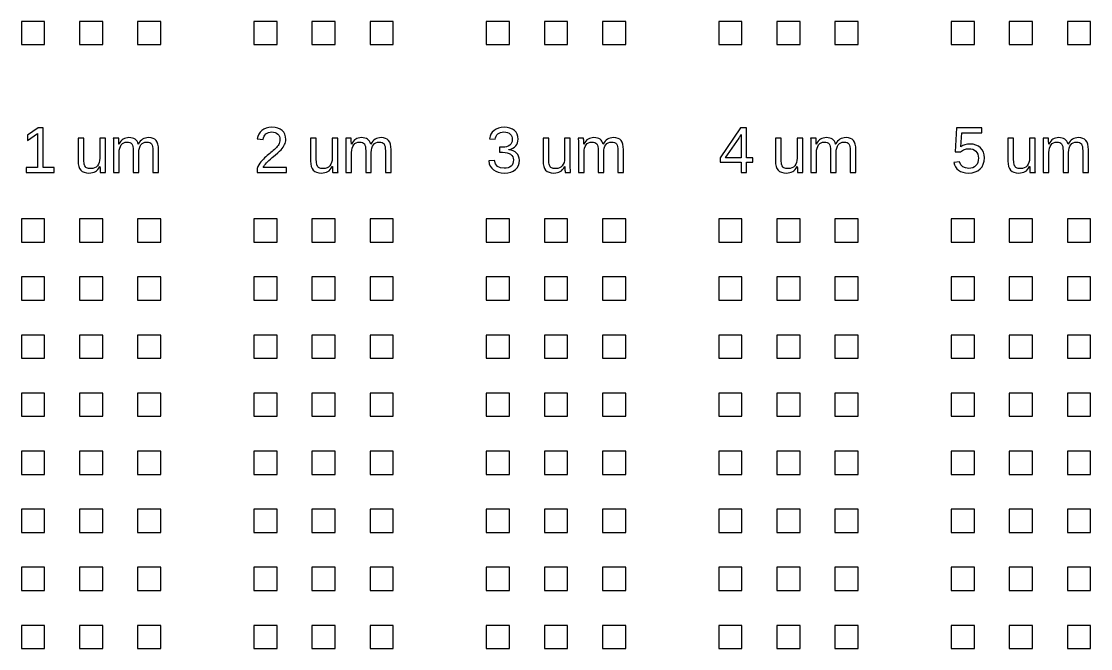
# Model space of a CAD drawing. Extents: x -5117 to 5117, y -2981 to 8396.
# Drawn here: x 95 to 2285, y 4231 to 5516 of the extents above; entities that cross this region are included whole.
import ezdxf

# ---------------------------------------------------------------- set-up
doc = ezdxf.new("R2010")
doc.units = 0
doc.layers.get('0').update_dxf_attribs({"linetype": 'CONTINUOUS'})

msp = doc.modelspace()

# ---------------------------------------------------------------- linework, layer by layer
at = {"color": 7}
for points in [[(142.808577, 5516.477165), (95.205718, 5516.477165), (95.205718, 5468.874306), (142.808577, 5468.874306)], [(261.815725, 5516.477165), (214.212866, 5516.477165), (214.212866, 5468.874306), (261.815725, 5468.874306)], [(380.822873, 5516.477165), (333.220014, 5516.477165), (333.220014, 5468.874306), (380.822873, 5468.874306)], [(618.837169, 5516.477165), (571.23431, 5516.477165), (571.23431, 5468.874306), (618.837169, 5468.874306)], [(737.844317, 5516.477165), (690.241457, 5516.477165), (690.241457, 5468.874306), (737.844317, 5468.874306)], [(856.851464, 5516.477165), (809.248605, 5516.477165), (809.248605, 5468.874306), (856.851464, 5468.874306)], [(1094.86576, 5516.477165), (1047.262901, 5516.477165), (1047.262901, 5468.874306), (1094.86576, 5468.874306)], [(1213.872908, 5516.477165), (1166.270049, 5516.477165), (1166.270049, 5468.874306), (1213.872908, 5468.874306)], [(1332.880056, 5516.477165), (1285.277197, 5516.477165), (1285.277197, 5468.874306), (1332.880056, 5468.874306)], [(1570.894351, 5516.477165), (1523.291492, 5516.477165), (1523.291492, 5468.874306), (1570.894351, 5468.874306)], [(1689.901499, 5516.477165), (1642.29864, 5516.477165), (1642.29864, 5468.874306), (1689.901499, 5468.874306)], [(1808.908647, 5516.477165), (1761.305788, 5516.477165), (1761.305788, 5468.874306), (1808.908647, 5468.874306)], [(2046.922943, 5516.477165), (1999.320084, 5516.477165), (1999.320084, 5468.874306), (2046.922943, 5468.874306)], [(2165.930091, 5516.477165), (2118.327232, 5516.477165), (2118.327232, 5468.874306), (2165.930091, 5468.874306)], [(2284.937238, 5516.477165), (2237.334379, 5516.477165), (2237.334379, 5468.874306), (2284.937238, 5468.874306)], [(638.128227, 5216.936174), (590.670557, 5216.936174), (591.791604, 5219.221112), (593.21969, 5221.553652), (594.954814, 5223.909993), (596.996977, 5226.337739), (599.38188, 5228.836889), (602.147606, 5231.502649), (605.289395, 5234.311218), (608.814387, 5237.286397), (615.017039, 5242.403704), (620.129586, 5246.806968), (624.152028, 5250.519991), (627.086744, 5253.49517), (629.328839, 5256.089526), (631.275796, 5258.707683), (632.927615, 5261.32584), (634.286677, 5263.943998), (635.34584, 5266.562155), (636.102726, 5269.180312), (636.554953, 5271.822271), (636.707282, 5274.46423), (636.245534, 5280.105168), (634.857911, 5285.055866), (632.549172, 5289.316322), (629.314558, 5292.910337), (625.220712, 5295.742708), (620.331899, 5297.765829), (614.645737, 5298.979702), (608.166988, 5299.384326), (602.188069, 5298.979702), (596.780384, 5297.765829), (591.939173, 5295.766509), (587.666817, 5292.934139), (584.096602, 5289.435329), (581.364198, 5285.365284), (579.464844, 5280.747807), (578.40092, 5275.559095), (590.282594, 5274.46423), (590.949034, 5277.915437), (592.115304, 5280.938218), (593.774263, 5283.580177), (595.930673, 5285.79371), (598.501227, 5287.555016), (601.395481, 5288.816492), (604.618195, 5289.578137), (608.166988, 5289.839953), (611.86097, 5289.578137), (615.124146, 5288.79269), (617.961276, 5287.507413), (620.369981, 5285.698504), (622.293136, 5283.437369), (623.664099, 5280.724006), (624.487628, 5277.606018), (624.761345, 5274.083407), (624.601875, 5271.370044), (624.123466, 5268.823291), (623.326118, 5266.395545), (622.212211, 5264.134409), (620.836489, 5261.968479), (619.265594, 5259.850152), (617.494768, 5257.779427), (615.52877, 5255.732505), (613.400922, 5253.733184), (611.146927, 5251.733864), (608.766784, 5249.734544), (606.262874, 5247.735224), (603.689939, 5245.688301), (601.105104, 5243.569974), (598.508368, 5241.356441), (595.899731, 5239.047702), (593.314896, 5236.643758), (590.789564, 5234.097005), (588.326116, 5231.407443), (585.924552, 5228.598875), (583.641995, 5225.599895), (581.540329, 5222.3629), (579.621933, 5218.935494), (577.884429, 5215.270074), (577.884429, 5207.058581), (638.128227, 5207.058581)], [(1091.128936, 5206.20173), (1097.272085, 5207.487007), (1102.558382, 5209.652937), (1106.987828, 5212.675718), (1110.491399, 5216.483947), (1112.992929, 5221.006219), (1114.494799, 5226.242533), (1114.994629, 5232.169089), (1114.639988, 5236.358141), (1113.576064, 5240.142568), (1111.800477, 5243.569974), (1109.313228, 5246.640358), (1106.19048, 5249.210913), (1102.501259, 5251.234034), (1098.247943, 5252.638319), (1093.430534, 5253.49517), (1093.430534, 5253.733184), (1097.802857, 5254.923256), (1101.620606, 5256.565555), (1104.888542, 5258.636279), (1107.601905, 5261.135429), (1109.734513, 5264.063005), (1111.257805, 5267.395205), (1112.17178, 5271.155831), (1112.476438, 5275.29728), (1112.002789, 5280.676403), (1110.579464, 5285.412887), (1108.208842, 5289.530534), (1104.890922, 5293.029345), (1100.716151, 5295.814112), (1095.777355, 5297.813432), (1090.076912, 5299.003503), (1083.614824, 5299.384326), (1077.635905, 5299.003503), (1072.22584, 5297.837233), (1067.38701, 5295.861715), (1063.114653, 5293.12455), (1059.544439, 5289.697144), (1056.812035, 5285.6271), (1054.91268, 5280.96202), (1053.848757, 5275.701904), (1065.535258, 5274.79745), (1066.170757, 5278.177253), (1067.303705, 5281.152431), (1068.931722, 5283.722986), (1071.05719, 5285.888916), (1073.613464, 5287.62642), (1076.536279, 5288.840293), (1079.828017, 5289.578137), (1083.486297, 5289.839953), (1087.453995, 5289.578137), (1090.902822, 5288.768889), (1093.830398, 5287.45981), (1096.239103, 5285.603299), (1098.117035, 5283.29456), (1099.459436, 5280.604998), (1100.263924, 5277.534614), (1100.53288, 5274.083407), (1100.204421, 5270.608398), (1099.216661, 5267.514212), (1097.571983, 5264.848452), (1095.270384, 5262.563515), (1092.36899, 5260.730805), (1088.934444, 5259.421726), (1084.961985, 5258.66008), (1080.451614, 5258.398265), (1074.122814, 5258.398265), (1074.122814, 5248.306458), (1080.70867, 5248.306458), (1085.783135, 5248.068444), (1090.224481, 5247.282997), (1094.03271, 5245.973918), (1097.207821, 5244.16501), (1099.706971, 5241.856271), (1101.492078, 5239.16671), (1102.563142, 5236.072524), (1102.920164, 5232.573714), (1102.608365, 5228.575073), (1101.670589, 5225.100065), (1100.106835, 5222.148687), (1097.917103, 5219.720942), (1095.179939, 5217.816827), (1091.969126, 5216.460146), (1088.287045, 5215.650897), (1084.131315, 5215.389081), (1076.331587, 5216.388741), (1070.426452, 5219.435324), (1066.420672, 5224.457426), (1064.309485, 5231.526451), (1052.299283, 5230.431585), (1053.491735, 5224.69544), (1055.519617, 5219.720942), (1058.382929, 5215.484287), (1062.081671, 5212.009278), (1066.546819, 5209.272114), (1071.709349, 5207.320397), (1077.571641, 5206.154127), (1084.131315, 5205.773304)], [(162.292666, 5216.936174), (140.145673, 5216.936174), (140.145673, 5298.027645), (129.427176, 5298.027645), (107.925678, 5283.246957), (107.925678, 5272.274498), (128.458696, 5286.936179), (128.458696, 5216.936174), (105.278483, 5216.936174), (105.278483, 5207.058581), (162.292666, 5207.058581)], [(295.442385, 5247.544813), (295.713721, 5252.424106), (296.52297, 5256.708363), (297.874891, 5260.421386), (299.769485, 5263.563175), (302.125826, 5266.038524), (304.870131, 5267.823631), (308.000019, 5268.894695), (311.520251, 5269.227915), (314.857211, 5268.989901), (317.637218, 5268.275858), (319.860272, 5267.061985), (321.528752, 5265.372083), (322.742625, 5263.039543), (323.611377, 5259.921556), (324.130248, 5256.018122), (324.303998, 5251.353041), (324.303998, 5207.058581), (335.797709, 5207.058581), (335.797709, 5247.544813), (336.061905, 5252.447907), (336.854492, 5256.755966), (338.177852, 5260.468989), (340.027223, 5263.586976), (342.352622, 5266.062325), (345.104068, 5267.823631), (348.276798, 5268.894695), (351.875574, 5269.227915), (355.212535, 5268.989901), (357.992542, 5268.275858), (360.217976, 5267.061985), (361.884076, 5265.372083), (363.097948, 5263.039543), (363.966701, 5259.921556), (364.485572, 5256.018122), (364.659322, 5251.353041), (364.659322, 5207.058581), (376.153033, 5207.058581), (376.153033, 5253.614177), (375.853135, 5259.707343), (374.95106, 5264.872253), (373.44681, 5269.132709), (371.342764, 5272.464909), (368.577038, 5274.987861), (365.087748, 5276.772968), (360.877275, 5277.844033), (355.943239, 5278.224855), (352.430148, 5278.010643), (349.188393, 5277.439408), (346.215594, 5276.46355), (343.514132, 5275.106868), (341.041164, 5273.321761), (338.760987, 5271.036824), (336.666461, 5268.252056), (334.764727, 5264.967459), (334.571935, 5264.967459), (333.49135, 5268.204454), (332.060884, 5270.941618), (330.278157, 5273.226555), (328.145549, 5275.059265), (325.629738, 5276.439748), (322.697402, 5277.415607), (319.350921, 5278.010643), (315.587915, 5278.224855), (312.234293, 5278.034444), (309.147248, 5277.487011), (306.326779, 5276.582557), (303.770505, 5275.29728), (301.418924, 5273.583577), (299.203011, 5271.274838), (297.125146, 5268.418666), (295.182949, 5264.967459), (294.990158, 5264.967459), (294.928274, 5267.323801), (294.86877, 5269.251716), (294.814027, 5270.798809), (294.764044, 5271.917477), (294.718821, 5272.821931), (294.675979, 5273.654981), (294.637897, 5274.440428), (294.602194, 5275.178272), (294.571253, 5275.820911), (294.537931, 5276.320741), (294.506989, 5276.701564), (294.473667, 5276.915777), (283.496447, 5276.915777), (283.665438, 5274.96406), (283.786825, 5271.846072), (283.860609, 5267.514212), (283.884411, 5262.016082), (283.884411, 5207.058581), (295.442385, 5207.058581)], [(771.470976, 5247.544813), (771.742313, 5252.424106), (772.551561, 5256.708363), (773.903482, 5260.421386), (775.798076, 5263.563175), (778.154418, 5266.038524), (780.898723, 5267.823631), (784.028611, 5268.894695), (787.548842, 5269.227915), (790.885802, 5268.989901), (793.665809, 5268.275858), (795.888863, 5267.061985), (797.557343, 5265.372083), (798.771216, 5263.039543), (799.639968, 5259.921556), (800.158839, 5256.018122), (800.33259, 5251.353041), (800.33259, 5207.058581), (811.8263, 5207.058581), (811.8263, 5247.544813), (812.090496, 5252.447907), (812.883084, 5256.755966), (814.206443, 5260.468989), (816.055814, 5263.586976), (818.381214, 5266.062325), (821.132659, 5267.823631), (824.30539, 5268.894695), (827.904166, 5269.227915), (831.241126, 5268.989901), (834.021133, 5268.275858), (836.246567, 5267.061985), (837.912667, 5265.372083), (839.12654, 5263.039543), (839.995292, 5259.921556), (840.514163, 5256.018122), (840.687914, 5251.353041), (840.687914, 5207.058581), (852.181624, 5207.058581), (852.181624, 5253.614177), (851.881726, 5259.707343), (850.979652, 5264.872253), (849.475401, 5269.132709), (847.371355, 5272.464909), (844.605629, 5274.987861), (841.116339, 5276.772968), (836.905866, 5277.844033), (831.97183, 5278.224855), (828.458739, 5278.010643), (825.216984, 5277.439408), (822.244186, 5276.46355), (819.542724, 5275.106868), (817.069755, 5273.321761), (814.789578, 5271.036824), (812.695052, 5268.252056), (810.793318, 5264.967459), (810.600526, 5264.967459), (809.519942, 5268.204454), (808.089476, 5270.941618), (806.306749, 5273.226555), (804.174141, 5275.059265), (801.658329, 5276.439748), (798.725993, 5277.415607), (795.379512, 5278.010643), (791.616506, 5278.224855), (788.262885, 5278.034444), (785.175839, 5277.487011), (782.35537, 5276.582557), (779.799096, 5275.29728), (777.447515, 5273.583577), (775.231602, 5271.274838), (773.153737, 5268.418666), (771.211541, 5264.967459), (771.018749, 5264.967459), (770.956865, 5267.323801), (770.897362, 5269.251716), (770.842619, 5270.798809), (770.792636, 5271.917477), (770.747413, 5272.821931), (770.70457, 5273.654981), (770.666488, 5274.440428), (770.630786, 5275.178272), (770.599844, 5275.820911), (770.566522, 5276.320741), (770.53558, 5276.701564), (770.502258, 5276.915777), (759.525039, 5276.915777), (759.694029, 5274.96406), (759.815416, 5271.846072), (759.889201, 5267.514212), (759.913002, 5262.016082), (759.913002, 5207.058581), (771.470976, 5207.058581)], [(1247.499568, 5247.544813), (1247.770904, 5252.424106), (1248.580153, 5256.708363), (1249.932074, 5260.421386), (1251.826668, 5263.563175), (1254.183009, 5266.038524), (1256.927314, 5267.823631), (1260.057202, 5268.894695), (1263.577433, 5269.227915), (1266.914394, 5268.989901), (1269.694401, 5268.275858), (1271.917454, 5267.061985), (1273.585934, 5265.372083), (1274.799807, 5263.039543), (1275.66856, 5259.921556), (1276.187431, 5256.018122), (1276.361181, 5251.353041), (1276.361181, 5207.058581), (1287.854891, 5207.058581), (1287.854891, 5247.544813), (1288.119087, 5252.447907), (1288.911675, 5256.755966), (1290.235034, 5260.468989), (1292.084406, 5263.586976), (1294.409805, 5266.062325), (1297.16125, 5267.823631), (1300.333981, 5268.894695), (1303.932757, 5269.227915), (1307.269718, 5268.989901), (1310.049725, 5268.275858), (1312.275158, 5267.061985), (1313.941258, 5265.372083), (1315.155131, 5263.039543), (1316.023883, 5259.921556), (1316.542755, 5256.018122), (1316.716505, 5251.353041), (1316.716505, 5207.058581), (1328.210215, 5207.058581), (1328.210215, 5253.614177), (1327.910317, 5259.707343), (1327.008243, 5264.872253), (1325.503993, 5269.132709), (1323.399946, 5272.464909), (1320.63422, 5274.987861), (1317.144931, 5276.772968), (1312.934458, 5277.844033), (1308.000421, 5278.224855), (1304.48733, 5278.010643), (1301.245576, 5277.439408), (1298.272777, 5276.46355), (1295.571315, 5275.106868), (1293.098346, 5273.321761), (1290.818169, 5271.036824), (1288.723644, 5268.252056), (1286.821909, 5264.967459), (1286.629118, 5264.967459), (1285.548533, 5268.204454), (1284.118067, 5270.941618), (1282.33534, 5273.226555), (1280.202732, 5275.059265), (1277.686921, 5276.439748), (1274.754585, 5277.415607), (1271.408104, 5278.010643), (1267.645098, 5278.224855), (1264.291476, 5278.034444), (1261.204431, 5277.487011), (1258.383961, 5276.582557), (1255.827688, 5275.29728), (1253.476107, 5273.583577), (1251.260194, 5271.274838), (1249.182329, 5268.418666), (1247.240132, 5264.967459), (1247.04734, 5264.967459), (1246.985457, 5267.323801), (1246.925953, 5269.251716), (1246.87121, 5270.798809), (1246.821227, 5271.917477), (1246.776004, 5272.821931), (1246.733162, 5273.654981), (1246.695079, 5274.440428), (1246.659377, 5275.178272), (1246.628435, 5275.820911), (1246.595113, 5276.320741), (1246.564171, 5276.701564), (1246.530849, 5276.915777), (1235.55363, 5276.915777), (1235.72262, 5274.96406), (1235.844008, 5271.846072), (1235.917792, 5267.514212), (1235.941593, 5262.016082), (1235.941593, 5207.058581), (1247.499568, 5207.058581)], [(1580.176909, 5227.646818), (1592.960657, 5227.646818), (1592.960657, 5236.834169), (1580.176909, 5236.834169), (1580.176909, 5298.027645), (1567.973916, 5298.027645), (1526.326175, 5236.691361), (1526.326175, 5227.646818), (1569.19969, 5227.646818), (1569.19969, 5207.058581), (1580.176909, 5207.058581)], [(1537.043958, 5236.834169), (1538.07694, 5238.119447), (1541.56385, 5242.903534), (1564.87259, 5277.248997), (1565.346238, 5277.96304), (1565.922233, 5278.915097), (1566.605334, 5280.105168), (1567.390781, 5281.509453), (1568.133386, 5282.866134), (1568.683199, 5283.889596), (1569.03784, 5284.579837), (1569.19969, 5284.936859), (1569.19969, 5236.834169)], [(1723.528159, 5247.544813), (1723.799495, 5252.424106), (1724.608744, 5256.708363), (1725.960665, 5260.421386), (1727.855259, 5263.563175), (1730.2116, 5266.038524), (1732.955905, 5267.823631), (1736.085793, 5268.894695), (1739.606025, 5269.227915), (1742.942985, 5268.989901), (1745.722992, 5268.275858), (1747.946046, 5267.061985), (1749.614526, 5265.372083), (1750.828399, 5263.039543), (1751.697151, 5259.921556), (1752.216022, 5256.018122), (1752.389772, 5251.353041), (1752.389772, 5207.058581), (1763.883483, 5207.058581), (1763.883483, 5247.544813), (1764.147679, 5252.447907), (1764.940266, 5256.755966), (1766.263626, 5260.468989), (1768.112997, 5263.586976), (1770.438397, 5266.062325), (1773.189842, 5267.823631), (1776.362572, 5268.894695), (1779.961349, 5269.227915), (1783.298309, 5268.989901), (1786.078316, 5268.275858), (1788.30375, 5267.061985), (1789.96985, 5265.372083), (1791.183723, 5263.039543), (1792.052475, 5259.921556), (1792.571346, 5256.018122), (1792.745096, 5251.353041), (1792.745096, 5207.058581), (1804.238807, 5207.058581), (1804.238807, 5253.614177), (1803.938909, 5259.707343), (1803.036834, 5264.872253), (1801.532584, 5269.132709), (1799.428538, 5272.464909), (1796.662812, 5274.987861), (1793.173522, 5276.772968), (1788.963049, 5277.844033), (1784.029013, 5278.224855), (1780.515922, 5278.010643), (1777.274167, 5277.439408), (1774.301369, 5276.46355), (1771.599906, 5275.106868), (1769.126938, 5273.321761), (1766.846761, 5271.036824), (1764.752235, 5268.252056), (1762.850501, 5264.967459), (1762.657709, 5264.967459), (1761.577124, 5268.204454), (1760.146658, 5270.941618), (1758.363931, 5273.226555), (1756.231323, 5275.059265), (1753.715512, 5276.439748), (1750.783176, 5277.415607), (1747.436695, 5278.010643), (1743.673689, 5278.224855), (1740.320068, 5278.034444), (1737.233022, 5277.487011), (1734.412553, 5276.582557), (1731.856279, 5275.29728), (1729.504698, 5273.583577), (1727.288785, 5271.274838), (1725.21092, 5268.418666), (1723.268723, 5264.967459), (1723.075932, 5264.967459), (1723.014048, 5267.323801), (1722.954545, 5269.251716), (1722.899801, 5270.798809), (1722.849818, 5271.917477), (1722.804596, 5272.821931), (1722.761753, 5273.654981), (1722.723671, 5274.440428), (1722.687969, 5275.178272), (1722.657027, 5275.820911), (1722.623705, 5276.320741), (1722.592763, 5276.701564), (1722.559441, 5276.915777), (1711.582221, 5276.915777), (1711.751212, 5274.96406), (1711.872599, 5271.846072), (1711.946383, 5267.514212), (1711.970185, 5262.016082), (1711.970185, 5207.058581), (1723.528159, 5207.058581)], [(2042.200739, 5206.273134), (2048.5462, 5207.844028), (2054.063372, 5210.414583), (2058.754633, 5214.0324), (2062.498598, 5218.554672), (2065.171499, 5223.838589), (2066.775715, 5229.884152), (2067.311247, 5236.691361), (2066.813798, 5242.713123), (2065.316688, 5248.16365), (2062.824678, 5252.99534), (2059.337768, 5257.231995), (2055.008288, 5260.683202), (2049.998088, 5263.134749), (2044.307166, 5264.610438), (2037.933143, 5265.110268), (2032.544499, 5264.753246), (2027.617603, 5263.658381), (2023.150075, 5261.82567), (2019.141914, 5259.302719), (2020.886559, 5288.150052), (2062.015429, 5288.150052), (2062.015429, 5298.027645), (2010.297303, 5298.027645), (2007.262621, 5249.091906), (2018.625423, 5249.091906), (2020.660445, 5250.734204), (2022.693088, 5252.138489), (2024.72811, 5253.257156), (2026.760752, 5254.137809), (2028.836236, 5254.780447), (2030.990266, 5255.232674), (2033.2276, 5255.518292), (2035.543479, 5255.613497), (2039.830117, 5255.280277), (2043.655007, 5254.280617), (2047.013388, 5252.638319), (2049.910022, 5250.32958), (2052.240182, 5247.473408), (2053.903902, 5244.212613), (2054.903562, 5240.523391), (2055.236782, 5236.429545), (2054.905942, 5231.764465), (2053.913423, 5227.623016), (2052.259223, 5224.005199), (2049.940964, 5220.911013), (2047.03957, 5218.435664), (2043.631205, 5216.674359), (2039.71111, 5215.603294), (2035.284044, 5215.270074), (2028.38877, 5216.103124), (2022.935862, 5218.626076), (2018.927701, 5222.838929), (2016.366668, 5228.765485), (2004.613522, 5227.408803), (2006.005905, 5222.434305), (2008.117092, 5218.126246), (2010.947082, 5214.413223), (2014.493495, 5211.319037), (2018.706348, 5208.891291), (2023.533278, 5207.153787), (2028.974285, 5206.106524), (2035.026988, 5205.773304)], [(2199.55675, 5247.544813), (2199.828087, 5252.424106), (2200.637335, 5256.708363), (2201.989256, 5260.421386), (2203.88385, 5263.563175), (2206.240192, 5266.038524), (2208.984497, 5267.823631), (2212.114385, 5268.894695), (2215.634616, 5269.227915), (2218.971576, 5268.989901), (2221.751583, 5268.275858), (2223.974637, 5267.061985), (2225.643117, 5265.372083), (2226.85699, 5263.039543), (2227.725742, 5259.921556), (2228.244613, 5256.018122), (2228.418364, 5251.353041), (2228.418364, 5207.058581), (2239.912074, 5207.058581), (2239.912074, 5247.544813), (2240.17627, 5252.447907), (2240.968858, 5256.755966), (2242.292217, 5260.468989), (2244.141588, 5263.586976), (2246.466988, 5266.062325), (2249.218433, 5267.823631), (2252.391164, 5268.894695), (2255.98994, 5269.227915), (2259.3269, 5268.989901), (2262.106907, 5268.275858), (2264.332341, 5267.061985), (2265.998441, 5265.372083), (2267.212314, 5263.039543), (2268.081066, 5259.921556), (2268.599937, 5256.018122), (2268.773688, 5251.353041), (2268.773688, 5207.058581), (2280.267398, 5207.058581), (2280.267398, 5253.614177), (2279.9675, 5259.707343), (2279.065426, 5264.872253), (2277.561175, 5269.132709), (2275.457129, 5272.464909), (2272.691403, 5274.987861), (2269.202113, 5276.772968), (2264.991641, 5277.844033), (2260.057604, 5278.224855), (2256.544513, 5278.010643), (2253.302758, 5277.439408), (2250.32996, 5276.46355), (2247.628498, 5275.106868), (2245.155529, 5273.321761), (2242.875352, 5271.036824), (2240.780826, 5268.252056), (2238.879092, 5264.967459), (2238.686301, 5264.967459), (2237.605716, 5268.204454), (2236.17525, 5270.941618), (2234.392523, 5273.226555), (2232.259915, 5275.059265), (2229.744103, 5276.439748), (2226.811767, 5277.415607), (2223.465286, 5278.010643), (2219.70228, 5278.224855), (2216.348659, 5278.034444), (2213.261613, 5277.487011), (2210.441144, 5276.582557), (2207.884871, 5275.29728), (2205.533289, 5273.583577), (2203.317376, 5271.274838), (2201.239511, 5268.418666), (2199.297315, 5264.967459), (2199.104523, 5264.967459), (2199.042639, 5267.323801), (2198.983136, 5269.251716), (2198.928393, 5270.798809), (2198.87841, 5271.917477), (2198.833187, 5272.821931), (2198.790344, 5273.654981), (2198.752262, 5274.440428), (2198.71656, 5275.178272), (2198.685618, 5275.820911), (2198.652296, 5276.320741), (2198.621354, 5276.701564), (2198.588032, 5276.915777), (2187.610813, 5276.915777), (2187.779803, 5274.96406), (2187.90119, 5271.846072), (2187.974975, 5267.514212), (2187.998776, 5262.016082), (2187.998776, 5207.058581), (2199.55675, 5207.058581)], [(237.38094, 5205.963715), (240.808584, 5206.511148), (243.91943, 5207.463205), (246.708958, 5208.772284), (249.260471, 5210.53359), (251.657275, 5212.818527), (253.894609, 5215.650897), (255.974854, 5219.006899), (256.167646, 5219.006899), (256.23191, 5216.650557), (256.289033, 5214.722641), (256.343777, 5213.175548), (256.39376, 5212.056881), (256.441362, 5211.176228), (256.481825, 5210.319377), (256.522287, 5209.53393), (256.555609, 5208.796085), (256.588931, 5208.153447), (256.619873, 5207.653617), (256.653195, 5207.296595), (256.684137, 5207.058581), (267.661356, 5207.058581), (267.492366, 5209.010298), (267.370979, 5212.152087), (267.297194, 5216.460146), (267.273393, 5221.982077), (267.273393, 5276.915777), (255.651155, 5276.915777), (255.651155, 5236.429545), (255.348877, 5231.621656), (254.442042, 5227.3612), (252.928271, 5223.648177), (250.809944, 5220.482587), (248.165605, 5217.983437), (245.07856, 5216.174529), (241.546428, 5215.103464), (237.572541, 5214.746443), (234.872745, 5214.841649), (232.519974, 5215.151067), (230.514227, 5215.674699), (228.855744, 5216.412543), (227.471452, 5217.388401), (226.288997, 5218.626076), (225.308379, 5220.149367), (224.529596, 5221.910673), (223.936226, 5224.005199), (223.512561, 5226.504349), (223.258361, 5229.360521), (223.173628, 5232.621316), (223.173628, 5276.915777), (211.48665, 5276.915777), (211.48665, 5230.360181), (211.819632, 5224.243213), (212.81834, 5219.054502), (214.483012, 5214.794046), (216.813648, 5211.485647), (219.862373, 5208.986497), (223.682265, 5207.20139), (228.272609, 5206.130325), (233.633881, 5205.773304)], [(713.409769, 5205.963715), (716.837175, 5206.511148), (719.948022, 5207.463205), (722.737549, 5208.772284), (725.289063, 5210.53359), (727.685866, 5212.818527), (729.923201, 5215.650897), (732.003446, 5219.006899), (732.196237, 5219.006899), (732.260501, 5216.650557), (732.317625, 5214.722641), (732.372368, 5213.175548), (732.422351, 5212.056881), (732.469954, 5211.176228), (732.510416, 5210.319377), (732.550879, 5209.53393), (732.584201, 5208.796085), (732.617523, 5208.153447), (732.648465, 5207.653617), (732.681787, 5207.296595), (732.712728, 5207.058581), (743.689948, 5207.058581), (743.520958, 5209.010298), (743.39957, 5212.152087), (743.325786, 5216.460146), (743.301984, 5221.982077), (743.301984, 5276.915777), (731.679746, 5276.915777), (731.679746, 5236.429545), (731.377468, 5231.621656), (730.470634, 5227.3612), (728.956863, 5223.648177), (726.838536, 5220.482587), (724.194197, 5217.983437), (721.107151, 5216.174529), (717.575019, 5215.103464), (713.60018, 5214.746443), (710.901098, 5214.841649), (708.549517, 5215.151067), (706.543057, 5215.674699), (704.884097, 5216.412543), (703.501234, 5217.388401), (702.318303, 5218.626076), (701.337684, 5220.149367), (700.556997, 5221.910673), (699.964341, 5224.005199), (699.540676, 5226.504349), (699.286001, 5229.360521), (699.202696, 5232.621316), (699.202696, 5276.915777), (687.516194, 5276.915777), (687.516194, 5230.360181), (687.847034, 5224.243213), (688.846694, 5219.054502), (690.512794, 5214.794046), (692.842954, 5211.485647), (695.891917, 5208.986497), (699.709666, 5207.20139), (704.300962, 5206.130325), (709.663424, 5205.773304)], [(1189.43836, 5205.963715), (1192.865766, 5206.511148), (1195.976613, 5207.463205), (1198.766141, 5208.772284), (1201.317654, 5210.53359), (1203.714458, 5212.818527), (1205.951792, 5215.650897), (1208.032037, 5219.006899), (1208.224829, 5219.006899), (1208.289093, 5216.650557), (1208.346216, 5214.722641), (1208.400959, 5213.175548), (1208.450942, 5212.056881), (1208.498545, 5211.176228), (1208.539008, 5210.319377), (1208.57947, 5209.53393), (1208.612792, 5208.796085), (1208.646114, 5208.153447), (1208.677056, 5207.653617), (1208.710378, 5207.296595), (1208.74132, 5207.058581), (1219.718539, 5207.058581), (1219.549549, 5209.010298), (1219.428162, 5212.152087), (1219.354377, 5216.460146), (1219.330576, 5221.982077), (1219.330576, 5276.915777), (1207.708338, 5276.915777), (1207.708338, 5236.429545), (1207.40606, 5231.621656), (1206.499225, 5227.3612), (1204.985454, 5223.648177), (1202.867127, 5220.482587), (1200.222788, 5217.983437), (1197.135743, 5216.174529), (1193.603611, 5215.103464), (1189.628772, 5214.746443), (1186.92969, 5214.841649), (1184.578108, 5215.151067), (1182.571648, 5215.674699), (1180.912688, 5216.412543), (1179.529825, 5217.388401), (1178.346894, 5218.626076), (1177.366275, 5220.149367), (1176.585588, 5221.910673), (1175.992933, 5224.005199), (1175.569267, 5226.504349), (1175.314592, 5229.360521), (1175.231287, 5232.621316), (1175.231287, 5276.915777), (1163.544785, 5276.915777), (1163.544785, 5230.360181), (1163.875625, 5224.243213), (1164.875285, 5219.054502), (1166.541385, 5214.794046), (1168.871545, 5211.485647), (1171.920508, 5208.986497), (1175.738257, 5207.20139), (1180.329553, 5206.130325), (1185.692015, 5205.773304)], [(1665.466952, 5205.963715), (1668.894358, 5206.511148), (1672.005204, 5207.463205), (1674.794732, 5208.772284), (1677.346245, 5210.53359), (1679.743049, 5212.818527), (1681.980384, 5215.650897), (1684.060628, 5219.006899), (1684.25342, 5219.006899), (1684.317684, 5216.650557), (1684.374807, 5214.722641), (1684.429551, 5213.175548), (1684.479534, 5212.056881), (1684.527137, 5211.176228), (1684.567599, 5210.319377), (1684.608061, 5209.53393), (1684.641383, 5208.796085), (1684.674705, 5208.153447), (1684.705647, 5207.653617), (1684.738969, 5207.296595), (1684.769911, 5207.058581), (1695.74713, 5207.058581), (1695.57814, 5209.010298), (1695.456753, 5212.152087), (1695.382969, 5216.460146), (1695.359167, 5221.982077), (1695.359167, 5276.915777), (1683.736929, 5276.915777), (1683.736929, 5236.429545), (1683.434651, 5231.621656), (1682.527816, 5227.3612), (1681.014046, 5223.648177), (1678.895718, 5220.482587), (1676.251379, 5217.983437), (1673.164334, 5216.174529), (1669.632202, 5215.103464), (1665.657363, 5214.746443), (1662.958281, 5214.841649), (1660.6067, 5215.151067), (1658.600239, 5215.674699), (1656.94128, 5216.412543), (1655.558417, 5217.388401), (1654.375486, 5218.626076), (1653.394867, 5220.149367), (1652.61418, 5221.910673), (1652.021524, 5224.005199), (1651.597859, 5226.504349), (1651.343183, 5229.360521), (1651.259878, 5232.621316), (1651.259878, 5276.915777), (1639.573376, 5276.915777), (1639.573376, 5230.360181), (1639.904216, 5224.243213), (1640.903876, 5219.054502), (1642.569976, 5214.794046), (1644.900136, 5211.485647), (1647.9491, 5208.986497), (1651.766849, 5207.20139), (1656.358145, 5206.130325), (1661.720607, 5205.773304)], [(2141.495543, 5205.963715), (2144.922949, 5206.511148), (2148.033796, 5207.463205), (2150.823323, 5208.772284), (2153.374837, 5210.53359), (2155.771641, 5212.818527), (2158.008975, 5215.650897), (2160.08922, 5219.006899), (2160.282011, 5219.006899), (2160.346275, 5216.650557), (2160.403399, 5214.722641), (2160.458142, 5213.175548), (2160.508125, 5212.056881), (2160.555728, 5211.176228), (2160.59619, 5210.319377), (2160.636653, 5209.53393), (2160.669975, 5208.796085), (2160.703297, 5208.153447), (2160.734239, 5207.653617), (2160.767561, 5207.296595), (2160.798502, 5207.058581), (2171.775722, 5207.058581), (2171.606732, 5209.010298), (2171.485344, 5212.152087), (2171.41156, 5216.460146), (2171.387758, 5221.982077), (2171.387758, 5276.915777), (2159.76552, 5276.915777), (2159.76552, 5236.429545), (2159.463242, 5231.621656), (2158.556408, 5227.3612), (2157.042637, 5223.648177), (2154.92431, 5220.482587), (2152.279971, 5217.983437), (2149.192925, 5216.174529), (2145.660793, 5215.103464), (2141.685954, 5214.746443), (2138.986872, 5214.841649), (2136.635291, 5215.151067), (2134.628831, 5215.674699), (2132.969871, 5216.412543), (2131.587008, 5217.388401), (2130.404077, 5218.626076), (2129.423458, 5220.149367), (2128.642771, 5221.910673), (2128.050115, 5224.005199), (2127.62645, 5226.504349), (2127.371775, 5229.360521), (2127.28847, 5232.621316), (2127.28847, 5276.915777), (2115.601968, 5276.915777), (2115.601968, 5230.360181), (2115.932808, 5224.243213), (2116.932468, 5219.054502), (2118.598568, 5214.794046), (2120.928728, 5211.485647), (2123.977691, 5208.986497), (2127.79544, 5207.20139), (2132.386736, 5206.130325), (2137.749198, 5205.773304)], [(142.808577, 5111.852863), (95.205718, 5111.852863), (95.205718, 5064.250004), (142.808577, 5064.250004)], [(261.815725, 5111.852863), (214.212866, 5111.852863), (214.212866, 5064.250004), (261.815725, 5064.250004)], [(380.822873, 5111.852863), (333.220014, 5111.852863), (333.220014, 5064.250004), (380.822873, 5064.250004)], [(618.837169, 5111.852863), (571.23431, 5111.852863), (571.23431, 5064.250004), (618.837169, 5064.250004)], [(737.844317, 5111.852863), (690.241457, 5111.852863), (690.241457, 5064.250004), (737.844317, 5064.250004)], [(856.851464, 5111.852863), (809.248605, 5111.852863), (809.248605, 5064.250004), (856.851464, 5064.250004)], [(1094.86576, 5111.852863), (1047.262901, 5111.852863), (1047.262901, 5064.250004), (1094.86576, 5064.250004)], [(1213.872908, 5111.852863), (1166.270049, 5111.852863), (1166.270049, 5064.250004), (1213.872908, 5064.250004)], [(1332.880056, 5111.852863), (1285.277197, 5111.852863), (1285.277197, 5064.250004), (1332.880056, 5064.250004)], [(1570.894351, 5111.852863), (1523.291492, 5111.852863), (1523.291492, 5064.250004), (1570.894351, 5064.250004)], [(1689.901499, 5111.852863), (1642.29864, 5111.852863), (1642.29864, 5064.250004), (1689.901499, 5064.250004)], [(1808.908647, 5111.852863), (1761.305788, 5111.852863), (1761.305788, 5064.250004), (1808.908647, 5064.250004)], [(2046.922943, 5111.852863), (1999.320084, 5111.852863), (1999.320084, 5064.250004), (2046.922943, 5064.250004)], [(2165.930091, 5111.852863), (2118.327232, 5111.852863), (2118.327232, 5064.250004), (2165.930091, 5064.250004)], [(2284.937238, 5111.852863), (2237.334379, 5111.852863), (2237.334379, 5064.250004), (2284.937238, 5064.250004)], [(142.808577, 4992.845715), (95.205718, 4992.845715), (95.205718, 4945.242856), (142.808577, 4945.242856)], [(261.815725, 4992.845715), (214.212866, 4992.845715), (214.212866, 4945.242856), (261.815725, 4945.242856)], [(380.822873, 4992.845715), (333.220014, 4992.845715), (333.220014, 4945.242856), (380.822873, 4945.242856)], [(618.837169, 4992.845715), (571.23431, 4992.845715), (571.23431, 4945.242856), (618.837169, 4945.242856)], [(737.844317, 4992.845715), (690.241457, 4992.845715), (690.241457, 4945.242856), (737.844317, 4945.242856)], [(856.851464, 4992.845715), (809.248605, 4992.845715), (809.248605, 4945.242856), (856.851464, 4945.242856)], [(1094.86576, 4992.845715), (1047.262901, 4992.845715), (1047.262901, 4945.242856), (1094.86576, 4945.242856)], [(1213.872908, 4992.845715), (1166.270049, 4992.845715), (1166.270049, 4945.242856), (1213.872908, 4945.242856)], [(1332.880056, 4992.845715), (1285.277197, 4992.845715), (1285.277197, 4945.242856), (1332.880056, 4945.242856)], [(1570.894351, 4992.845715), (1523.291492, 4992.845715), (1523.291492, 4945.242856), (1570.894351, 4945.242856)], [(1689.901499, 4992.845715), (1642.29864, 4992.845715), (1642.29864, 4945.242856), (1689.901499, 4945.242856)], [(1808.908647, 4992.845715), (1761.305788, 4992.845715), (1761.305788, 4945.242856), (1808.908647, 4945.242856)], [(2046.922943, 4992.845715), (1999.320084, 4992.845715), (1999.320084, 4945.242856), (2046.922943, 4945.242856)], [(2165.930091, 4992.845715), (2118.327232, 4992.845715), (2118.327232, 4945.242856), (2165.930091, 4945.242856)], [(2284.937238, 4992.845715), (2237.334379, 4992.845715), (2237.334379, 4945.242856), (2284.937238, 4945.242856)], [(142.808577, 4873.838567), (95.205718, 4873.838567), (95.205718, 4826.235708), (142.808577, 4826.235708)], [(261.815725, 4873.838567), (214.212866, 4873.838567), (214.212866, 4826.235708), (261.815725, 4826.235708)], [(380.822873, 4873.838567), (333.220014, 4873.838567), (333.220014, 4826.235708), (380.822873, 4826.235708)], [(618.837169, 4873.838567), (571.23431, 4873.838567), (571.23431, 4826.235708), (618.837169, 4826.235708)], [(737.844317, 4873.838567), (690.241457, 4873.838567), (690.241457, 4826.235708), (737.844317, 4826.235708)], [(856.851464, 4873.838567), (809.248605, 4873.838567), (809.248605, 4826.235708), (856.851464, 4826.235708)], [(1094.86576, 4873.838567), (1047.262901, 4873.838567), (1047.262901, 4826.235708), (1094.86576, 4826.235708)], [(1213.872908, 4873.838567), (1166.270049, 4873.838567), (1166.270049, 4826.235708), (1213.872908, 4826.235708)], [(1332.880056, 4873.838567), (1285.277197, 4873.838567), (1285.277197, 4826.235708), (1332.880056, 4826.235708)], [(1570.894351, 4873.838567), (1523.291492, 4873.838567), (1523.291492, 4826.235708), (1570.894351, 4826.235708)], [(1689.901499, 4873.838567), (1642.29864, 4873.838567), (1642.29864, 4826.235708), (1689.901499, 4826.235708)], [(1808.908647, 4873.838567), (1761.305788, 4873.838567), (1761.305788, 4826.235708), (1808.908647, 4826.235708)], [(2046.922943, 4873.838567), (1999.320084, 4873.838567), (1999.320084, 4826.235708), (2046.922943, 4826.235708)], [(2165.930091, 4873.838567), (2118.327232, 4873.838567), (2118.327232, 4826.235708), (2165.930091, 4826.235708)], [(2284.937238, 4873.838567), (2237.334379, 4873.838567), (2237.334379, 4826.235708), (2284.937238, 4826.235708)], [(142.808577, 4754.831419), (95.205718, 4754.831419), (95.205718, 4707.22856), (142.808577, 4707.22856)], [(261.815725, 4754.831419), (214.212866, 4754.831419), (214.212866, 4707.22856), (261.815725, 4707.22856)], [(380.822873, 4754.831419), (333.220014, 4754.831419), (333.220014, 4707.22856), (380.822873, 4707.22856)], [(618.837169, 4754.831419), (571.23431, 4754.831419), (571.23431, 4707.22856), (618.837169, 4707.22856)], [(737.844317, 4754.831419), (690.241457, 4754.831419), (690.241457, 4707.22856), (737.844317, 4707.22856)], [(856.851464, 4754.831419), (809.248605, 4754.831419), (809.248605, 4707.22856), (856.851464, 4707.22856)], [(1094.86576, 4754.831419), (1047.262901, 4754.831419), (1047.262901, 4707.22856), (1094.86576, 4707.22856)], [(1213.872908, 4754.831419), (1166.270049, 4754.831419), (1166.270049, 4707.22856), (1213.872908, 4707.22856)], [(1332.880056, 4754.831419), (1285.277197, 4754.831419), (1285.277197, 4707.22856), (1332.880056, 4707.22856)], [(1570.894351, 4754.831419), (1523.291492, 4754.831419), (1523.291492, 4707.22856), (1570.894351, 4707.22856)], [(1689.901499, 4754.831419), (1642.29864, 4754.831419), (1642.29864, 4707.22856), (1689.901499, 4707.22856)], [(1808.908647, 4754.831419), (1761.305788, 4754.831419), (1761.305788, 4707.22856), (1808.908647, 4707.22856)], [(2046.922943, 4754.831419), (1999.320084, 4754.831419), (1999.320084, 4707.22856), (2046.922943, 4707.22856)], [(2165.930091, 4754.831419), (2118.327232, 4754.831419), (2118.327232, 4707.22856), (2165.930091, 4707.22856)], [(2284.937238, 4754.831419), (2237.334379, 4754.831419), (2237.334379, 4707.22856), (2284.937238, 4707.22856)], [(142.808577, 4635.824271), (95.205718, 4635.824271), (95.205718, 4588.221412), (142.808577, 4588.221412)], [(261.815725, 4635.824271), (214.212866, 4635.824271), (214.212866, 4588.221412), (261.815725, 4588.221412)], [(380.822873, 4635.824271), (333.220014, 4635.824271), (333.220014, 4588.221412), (380.822873, 4588.221412)], [(618.837169, 4635.824271), (571.23431, 4635.824271), (571.23431, 4588.221412), (618.837169, 4588.221412)], [(737.844317, 4635.824271), (690.241457, 4635.824271), (690.241457, 4588.221412), (737.844317, 4588.221412)], [(856.851464, 4635.824271), (809.248605, 4635.824271), (809.248605, 4588.221412), (856.851464, 4588.221412)], [(1094.86576, 4635.824271), (1047.262901, 4635.824271), (1047.262901, 4588.221412), (1094.86576, 4588.221412)], [(1213.872908, 4635.824271), (1166.270049, 4635.824271), (1166.270049, 4588.221412), (1213.872908, 4588.221412)], [(1332.880056, 4635.824271), (1285.277197, 4635.824271), (1285.277197, 4588.221412), (1332.880056, 4588.221412)], [(1570.894351, 4635.824271), (1523.291492, 4635.824271), (1523.291492, 4588.221412), (1570.894351, 4588.221412)], [(1689.901499, 4635.824271), (1642.29864, 4635.824271), (1642.29864, 4588.221412), (1689.901499, 4588.221412)], [(1808.908647, 4635.824271), (1761.305788, 4635.824271), (1761.305788, 4588.221412), (1808.908647, 4588.221412)], [(2046.922943, 4635.824271), (1999.320084, 4635.824271), (1999.320084, 4588.221412), (2046.922943, 4588.221412)], [(2165.930091, 4635.824271), (2118.327232, 4635.824271), (2118.327232, 4588.221412), (2165.930091, 4588.221412)], [(2284.937238, 4635.824271), (2237.334379, 4635.824271), (2237.334379, 4588.221412), (2284.937238, 4588.221412)], [(142.808577, 4516.817124), (95.205718, 4516.817124), (95.205718, 4469.214264), (142.808577, 4469.214264)], [(261.815725, 4516.817124), (214.212866, 4516.817124), (214.212866, 4469.214264), (261.815725, 4469.214264)], [(380.822873, 4516.817124), (333.220014, 4516.817124), (333.220014, 4469.214264), (380.822873, 4469.214264)], [(618.837169, 4516.817124), (571.23431, 4516.817124), (571.23431, 4469.214264), (618.837169, 4469.214264)], [(737.844317, 4516.817124), (690.241457, 4516.817124), (690.241457, 4469.214264), (737.844317, 4469.214264)], [(856.851464, 4516.817124), (809.248605, 4516.817124), (809.248605, 4469.214264), (856.851464, 4469.214264)], [(1094.86576, 4516.817124), (1047.262901, 4516.817124), (1047.262901, 4469.214264), (1094.86576, 4469.214264)], [(1213.872908, 4516.817124), (1166.270049, 4516.817124), (1166.270049, 4469.214264), (1213.872908, 4469.214264)], [(1332.880056, 4516.817124), (1285.277197, 4516.817124), (1285.277197, 4469.214264), (1332.880056, 4469.214264)], [(1570.894351, 4516.817124), (1523.291492, 4516.817124), (1523.291492, 4469.214264), (1570.894351, 4469.214264)], [(1689.901499, 4516.817124), (1642.29864, 4516.817124), (1642.29864, 4469.214264), (1689.901499, 4469.214264)], [(1808.908647, 4516.817124), (1761.305788, 4516.817124), (1761.305788, 4469.214264), (1808.908647, 4469.214264)], [(2046.922943, 4516.817124), (1999.320084, 4516.817124), (1999.320084, 4469.214264), (2046.922943, 4469.214264)], [(2165.930091, 4516.817124), (2118.327232, 4516.817124), (2118.327232, 4469.214264), (2165.930091, 4469.214264)], [(2284.937238, 4516.817124), (2237.334379, 4516.817124), (2237.334379, 4469.214264), (2284.937238, 4469.214264)], [(142.808577, 4397.809976), (95.205718, 4397.809976), (95.205718, 4350.207117), (142.808577, 4350.207117)], [(261.815725, 4397.809976), (214.212866, 4397.809976), (214.212866, 4350.207117), (261.815725, 4350.207117)], [(380.822873, 4397.809976), (333.220014, 4397.809976), (333.220014, 4350.207117), (380.822873, 4350.207117)], [(618.837169, 4397.809976), (571.23431, 4397.809976), (571.23431, 4350.207117), (618.837169, 4350.207117)], [(737.844317, 4397.809976), (690.241457, 4397.809976), (690.241457, 4350.207117), (737.844317, 4350.207117)], [(856.851464, 4397.809976), (809.248605, 4397.809976), (809.248605, 4350.207117), (856.851464, 4350.207117)], [(1094.86576, 4397.809976), (1047.262901, 4397.809976), (1047.262901, 4350.207117), (1094.86576, 4350.207117)], [(1213.872908, 4397.809976), (1166.270049, 4397.809976), (1166.270049, 4350.207117), (1213.872908, 4350.207117)], [(1332.880056, 4397.809976), (1285.277197, 4397.809976), (1285.277197, 4350.207117), (1332.880056, 4350.207117)], [(1570.894351, 4397.809976), (1523.291492, 4397.809976), (1523.291492, 4350.207117), (1570.894351, 4350.207117)], [(1689.901499, 4397.809976), (1642.29864, 4397.809976), (1642.29864, 4350.207117), (1689.901499, 4350.207117)], [(1808.908647, 4397.809976), (1761.305788, 4397.809976), (1761.305788, 4350.207117), (1808.908647, 4350.207117)], [(2046.922943, 4397.809976), (1999.320084, 4397.809976), (1999.320084, 4350.207117), (2046.922943, 4350.207117)], [(2165.930091, 4397.809976), (2118.327232, 4397.809976), (2118.327232, 4350.207117), (2165.930091, 4350.207117)], [(2284.937238, 4397.809976), (2237.334379, 4397.809976), (2237.334379, 4350.207117), (2284.937238, 4350.207117)], [(142.808577, 4278.802828), (95.205718, 4278.802828), (95.205718, 4231.199969), (142.808577, 4231.199969)], [(261.815725, 4278.802828), (214.212866, 4278.802828), (214.212866, 4231.199969), (261.815725, 4231.199969)], [(380.822873, 4278.802828), (333.220014, 4278.802828), (333.220014, 4231.199969), (380.822873, 4231.199969)], [(618.837169, 4278.802828), (571.23431, 4278.802828), (571.23431, 4231.199969), (618.837169, 4231.199969)], [(737.844317, 4278.802828), (690.241457, 4278.802828), (690.241457, 4231.199969), (737.844317, 4231.199969)], [(856.851464, 4278.802828), (809.248605, 4278.802828), (809.248605, 4231.199969), (856.851464, 4231.199969)], [(1094.86576, 4278.802828), (1047.262901, 4278.802828), (1047.262901, 4231.199969), (1094.86576, 4231.199969)], [(1213.872908, 4278.802828), (1166.270049, 4278.802828), (1166.270049, 4231.199969), (1213.872908, 4231.199969)], [(1332.880056, 4278.802828), (1285.277197, 4278.802828), (1285.277197, 4231.199969), (1332.880056, 4231.199969)], [(1570.894351, 4278.802828), (1523.291492, 4278.802828), (1523.291492, 4231.199969), (1570.894351, 4231.199969)], [(1689.901499, 4278.802828), (1642.29864, 4278.802828), (1642.29864, 4231.199969), (1689.901499, 4231.199969)], [(1808.908647, 4278.802828), (1761.305788, 4278.802828), (1761.305788, 4231.199969), (1808.908647, 4231.199969)], [(2046.922943, 4278.802828), (1999.320084, 4278.802828), (1999.320084, 4231.199969), (2046.922943, 4231.199969)], [(2165.930091, 4278.802828), (2118.327232, 4278.802828), (2118.327232, 4231.199969), (2165.930091, 4231.199969)], [(2284.937238, 4278.802828), (2237.334379, 4278.802828), (2237.334379, 4231.199969), (2284.937238, 4231.199969)]]:
    msp.add_lwpolyline(points, close=True, dxfattribs=at)

doc.saveas('drawing.dxf')
